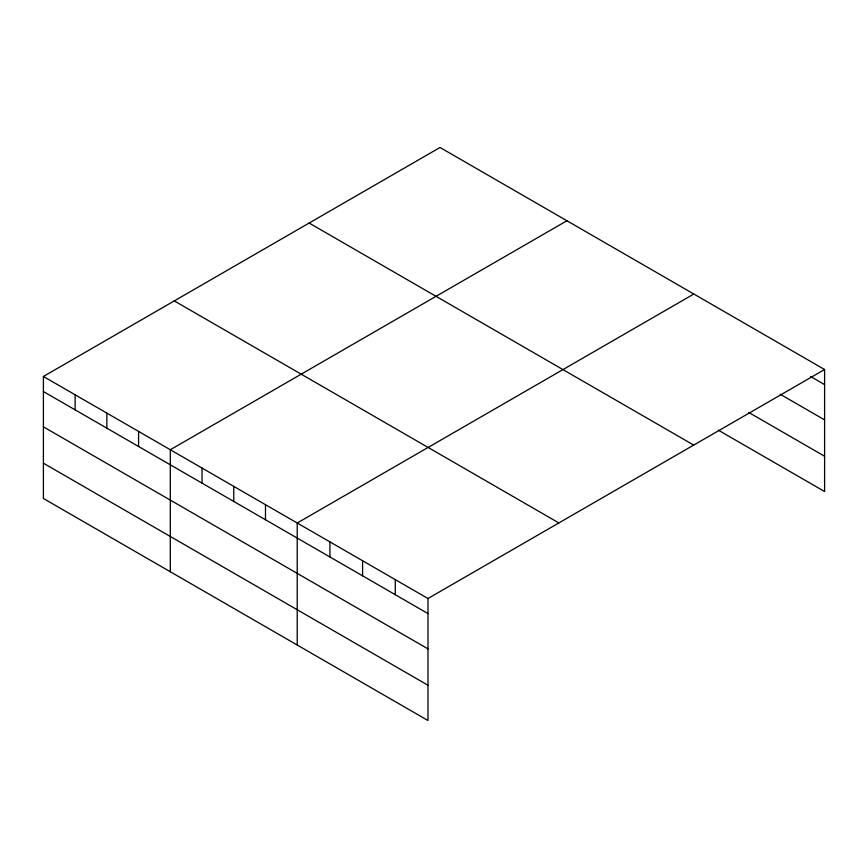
<?xml version="1.0" encoding="UTF-8"?>
<svg xmlns="http://www.w3.org/2000/svg" width="868" height="868" viewBox="0 0 868 868"><rect width="100%" height="100%" fill="white"/><g stroke="black" fill="none" stroke-linecap="round" stroke-linejoin="round"><path stroke-width="1.3" d="M43.4 376.473L427.978 598.508L427.978 720.516L43.4 498.482L43.4 376.473L440.022 147.484L824.6 369.518L824.6 491.527L718.357 430.192M566.934 220.754L170.312 449.743L170.312 571.752M693.847 294.024L297.225 523.013L297.225 645.022M427.978 598.508L824.6 369.518M810.593 376.506L824.6 384.589M780.234 394.267L824.6 419.884M748.715 412.43L824.6 456.243M309.138 223.054L693.716 445.089M174.284 300.903L558.862 522.937M43.4 391.544L427.978 613.578M43.4 426.839L427.978 648.873M43.4 463.197L427.978 685.232M395.287 579.629L395.287 594.71M362.596 560.761L362.596 575.831M329.916 541.882L329.916 556.963M265.489 504.699L265.489 519.769M233.763 486.373L233.763 501.454M202.038 468.058L202.038 483.129M138.587 431.429L138.587 446.499M106.851 413.103L106.851 428.184M75.125 394.788L75.125 409.859"/></g></svg>
